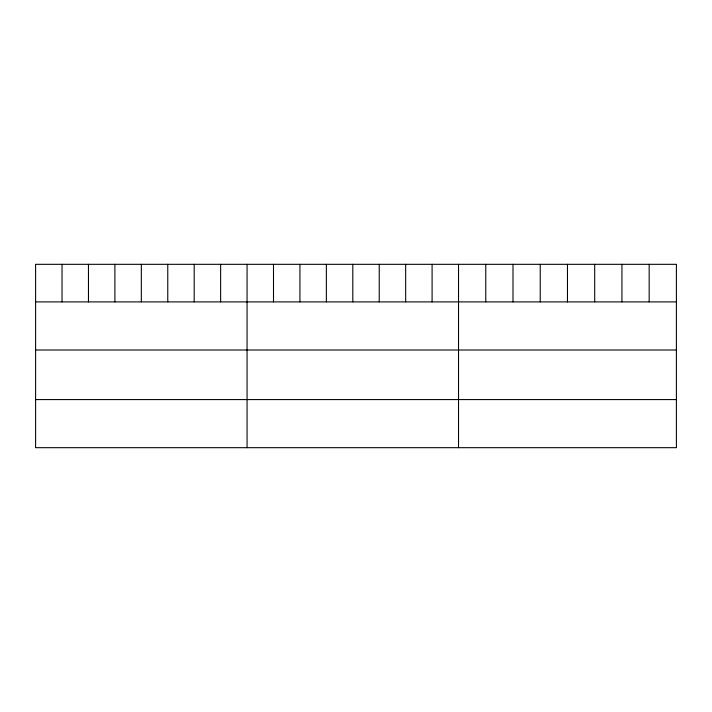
<?xml version="1.0" encoding="UTF-8"?>
<svg xmlns="http://www.w3.org/2000/svg" width="712" height="712" viewBox="0 0 712 712"><rect width="100%" height="100%" fill="white"/><g stroke="black" fill="none" stroke-linecap="round" stroke-linejoin="round"><path stroke-width="1.07" d="M676.4 301.897L676.4 447.679L35.6 447.679L35.6 264.321L676.4 264.321L676.4 301.897L35.6 301.897M35.6 350.01L676.4 350.01M35.6 399.574L676.4 399.574M649.166 264.321L649.166 301.897M621.932 264.321L621.932 301.897M594.698 264.321L594.698 301.897M567.464 264.321L567.464 301.897M540.23 264.321L540.23 301.897M512.996 264.321L512.996 301.897M485.762 264.321L485.762 301.897M458.528 264.321L458.528 447.679M432.095 264.321L432.095 301.897M405.662 264.321L405.662 301.897M379.229 264.321L379.229 301.897M352.796 264.321L352.796 301.897M326.363 264.321L326.363 301.897M299.93 264.321L299.93 301.897M273.497 264.321L273.497 301.897M247.064 264.321L247.064 447.679M220.631 264.321L220.631 301.897M194.198 264.321L194.198 301.897M167.765 264.321L167.765 301.897M141.332 264.321L141.332 301.897M114.899 264.321L114.899 301.897M88.466 264.321L88.466 301.897M62.033 264.321L62.033 301.897"/></g></svg>
